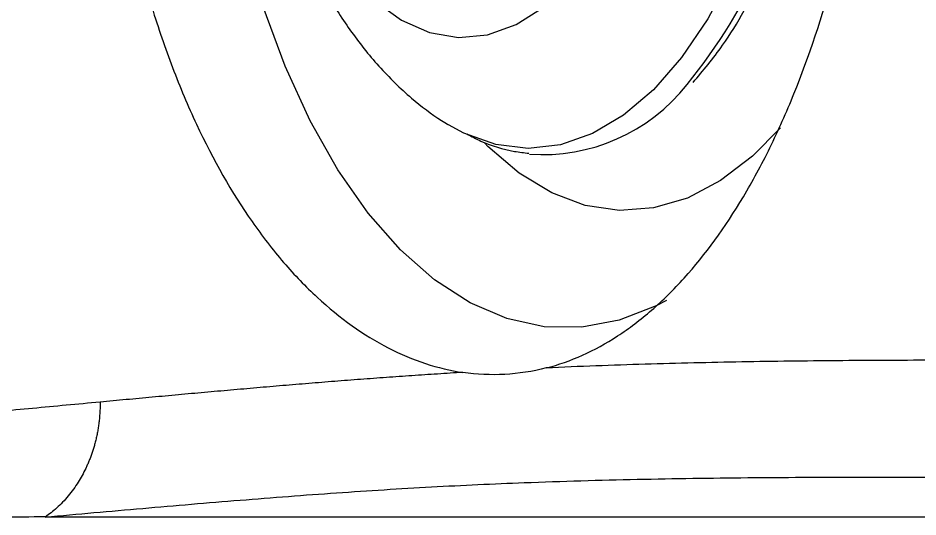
# Model space of a CAD drawing. Header units: inches. Extents: x 2 to 86, y -22 to 129.
# Drawn here: x 77.396 to 79.048, y 39.959 to 40.876 of the extents above; entities that cross this region are included whole.
import ezdxf

# ---------------------------------------------------------------- set-up
doc = ezdxf.new("R2010")
doc.units = ezdxf.units.IN
doc.header["$MEASUREMENT"] = 0
doc.layers.add('BDIM_CYAN', color=4, linetype='Continuous')

# ---------------------------------------------------------------- blocks, each defined once
blk = doc.blocks.new('2026 RHYTHM')
at = {"layer": 'BDIM_CYAN', "color": 3}
for p, q in [((75.8124, 39.694), (75.8085, 39.6964)), ((75.9918, 39.2472), (75.9918, 39.2472)), ((75.8389, 39.239), (75.8389, 39.239))]:
    blk.add_line(p, q, dxfattribs=at)
at = {"layer": 'BDIM_CYAN', "color": 3, "flags": 128}
for points in [[(76.2124, 39.3714), (76.1936, 39.3615), (76.1257, 39.3348), (76.057, 39.3219), (75.988, 39.323), (75.9195, 39.338), (75.8522, 39.3667), (75.7869, 39.4089), (75.7243, 39.4642), (75.6649, 39.5318), (75.6095, 39.6111), (75.5586, 39.7014), (75.5128, 39.8015), (75.4725, 39.9105)], [(75.6762, 39.9224), (75.726, 39.8861), (75.7779, 39.8632), (75.831, 39.8541), (75.8843, 39.8591), (75.9369, 39.8779), (75.9879, 39.9103)], [(76.4287, 40.2643), (76.4023, 40.1589), (76.3698, 40.0602), (76.3316, 39.9696), (76.2883, 39.8884), (76.2404, 39.8177), (76.1887, 39.7584), (76.1339, 39.7116), (76.0767, 39.6777), (76.0179, 39.6573), (75.9585, 39.6506), (75.8991, 39.6578), (75.8406, 39.6787), (75.8124, 39.694)], [(76.4218, 39.6884), (76.3707, 39.6363), (76.3119, 39.5913), (76.2511, 39.5594), (76.1889, 39.5411), (76.1261, 39.5365), (76.0635, 39.5457), (76.002, 39.5686), (75.9422, 39.605), (75.885, 39.6543), (75.8791, 39.6602)]]:
    blk.add_lwpolyline(points, dxfattribs=at)
at = {"layer": 'BDIM_CYAN', "color": 3}
for centre, radius, start, end in [((75.4229, 40.4396), 1.0657, 320.936, 350.2491), ((75.9857, 39.9756), 0.3364, 265.7696, 321.8858)]:
    blk.add_arc(centre, radius, start, end, dxfattribs=at)
for points, knots in [([(75.9918, 39.2472), (76.037, 39.2588), (76.0806, 39.2785), (76.144, 39.3198), (76.1648, 39.3356), (76.1955, 39.3622), (76.2056, 39.3716), (76.2257, 39.3914), (76.2355, 39.4017), (76.284, 39.4554), (76.3201, 39.5052), (76.3706, 39.59), (76.3869, 39.62), (76.418, 39.6835), (76.4327, 39.7166), (76.4743, 39.8194), (76.4986, 39.8927), (76.5248, 39.9905), (76.5298, 40.0103), (76.5394, 40.0507), (76.544, 40.0712), (76.557, 40.1328), (76.5646, 40.1745), (76.5846, 40.3013), (76.5941, 40.3881), (76.6009, 40.4994), (76.602, 40.5219), (76.6037, 40.5665), (76.6043, 40.5888), (76.6053, 40.6555), (76.605, 40.6999), (76.6023, 40.7883), (76.5999, 40.8323), (76.5949, 40.8982), (76.5929, 40.9201), (76.5885, 40.9638), (76.5861, 40.9857), (76.578, 41.0505), (76.5716, 41.093), (76.5606, 41.1557), (76.5566, 41.1764), (76.5483, 41.2174), (76.5439, 41.2378), (76.5207, 41.3379), (76.4987, 41.4131), (76.4608, 41.5185), (76.4472, 41.5524), (76.4257, 41.6014), (76.4182, 41.6175), (76.403, 41.6488), (76.3953, 41.664), (76.3557, 41.7378), (76.3214, 41.79), (76.2754, 41.8468), (76.2661, 41.8577), (76.247, 41.8786), (76.2373, 41.8887), (76.2078, 41.9174), (76.1877, 41.9345), (76.1265, 41.9799), (76.0842, 42.0022), (76.0183, 42.0237), (75.9959, 42.0289), (75.9512, 42.0349), (75.9287, 42.0359), (75.8611, 42.0327), (75.8158, 42.0225), (75.7476, 41.9945), (75.7251, 41.9831), (75.6809, 41.9566), (75.6591, 41.9414), (75.6162, 41.9071), (75.5951, 41.8881), (75.564, 41.8566), (75.5538, 41.8456), (75.5334, 41.8226), (75.5233, 41.8105), (75.474, 41.7486), (75.4373, 41.6927), (75.3866, 41.5994), (75.3705, 41.5667), (75.3473, 41.5153), (75.3397, 41.4977), (75.3251, 41.4621), (75.3181, 41.444), (75.284, 41.3522), (75.2606, 41.2748), (75.2361, 41.1728), (75.2315, 41.1522), (75.2227, 41.1104), (75.2185, 41.0891), (75.2068, 41.0252), (75.2001, 40.9823), (75.1832, 40.8523), (75.1762, 40.7643), (75.1729, 40.6526), (75.1725, 40.63), (75.1723, 40.5852), (75.1725, 40.5629), (75.1739, 40.4961), (75.1759, 40.452), (75.1821, 40.3645), (75.1862, 40.3211), (75.1942, 40.2565), (75.1971, 40.2351), (75.2035, 40.1924), (75.207, 40.1711), (75.2259, 40.0658), (75.245, 39.9857), (75.2798, 39.8718), (75.2924, 39.8349), (75.3197, 39.7632), (75.3344, 39.7283), (75.3807, 39.6291), (75.4148, 39.5694), (75.4705, 39.4895), (75.4899, 39.4644), (75.53, 39.4177), (75.5505, 39.3964), (75.6133, 39.3383), (75.6569, 39.3073), (75.7245, 39.2724), (75.7474, 39.2628), (75.7932, 39.2478), (75.816, 39.2424), (75.8389, 39.239)], [0, 0, 0, 0, 0.03125, 0.03125, 0.046875, 0.046875, 0.054687, 0.054687, 0.0625, 0.0625, 0.09375, 0.09375, 0.109375, 0.109375, 0.125, 0.125, 0.15625, 0.15625, 0.164062, 0.164062, 0.171875, 0.171875, 0.1875, 0.1875, 0.21875, 0.21875, 0.226562, 0.226562, 0.234375, 0.234375, 0.25, 0.25, 0.265625, 0.265625, 0.273437, 0.273437, 0.28125, 0.28125, 0.296875, 0.296875, 0.304687, 0.304687, 0.3125, 0.3125, 0.34375, 0.34375, 0.359375, 0.359375, 0.367187, 0.367187, 0.375, 0.375, 0.40625, 0.40625, 0.414062, 0.414062, 0.421875, 0.421875, 0.4375, 0.4375, 0.46875, 0.46875, 0.484375, 0.484375, 0.5, 0.5, 0.53125, 0.53125, 0.546875, 0.546875, 0.5625, 0.5625, 0.578125, 0.578125, 0.585937, 0.585937, 0.59375, 0.59375, 0.625, 0.625, 0.640625, 0.640625, 0.648437, 0.648437, 0.65625, 0.65625, 0.6875, 0.6875, 0.695312, 0.695312, 0.703125, 0.703125, 0.71875, 0.71875, 0.75, 0.75, 0.757812, 0.757812, 0.765625, 0.765625, 0.78125, 0.78125, 0.796875, 0.796875, 0.804687, 0.804687, 0.8125, 0.8125, 0.84375, 0.84375, 0.859375, 0.859375, 0.875, 0.875, 0.90625, 0.90625, 0.921875, 0.921875, 0.9375, 0.9375, 0.96875, 0.96875, 0.984375, 0.984375, 1, 1, 1, 1]), ([(75.424, 40.6416), (75.4243, 40.6041), (75.4248, 40.5511), (75.4304, 40.4735), (75.4374, 40.4076), (75.4493, 40.3306), (75.4657, 40.252), (75.4871, 40.1721), (75.5138, 40.0925), (75.5465, 40.0143), (75.5854, 39.9385), (75.6312, 39.8664), (75.6841, 39.7996), (75.7414, 39.7438), (75.7846, 39.7108), (75.8077, 39.697), (75.8116, 39.6947)], [0, 0, 0, 0, 0.095078, 0.133985, 0.198344, 0.264798, 0.335832, 0.409714, 0.486326, 0.565916, 0.64761, 0.731525, 0.818042, 0.907219, 0.984247, 1, 1, 1, 1]), ([(76.2613, 39.7715), (76.2798, 39.7934), (76.3131, 39.833), (76.3553, 39.9019), (76.3979, 39.9843), (76.4406, 40.0948), (76.4711, 40.1899), (76.481, 40.246), (76.4817, 40.2501)], [0, 0, 0, 0, 0.190728, 0.343755, 0.491301, 0.72695, 0.979926, 1, 1, 1, 1]), ([(75.8463, 39.677), (75.8548, 39.6725), (75.8825, 39.6581), (75.9211, 39.6459), (75.9513, 39.6426), (75.9602, 39.6416)], [0, 0, 0, 0, 0.238152, 0.774652, 1, 1, 1, 1]), ([(75.9918, 39.2472), (75.9666, 39.2406), (75.9411, 39.2367), (75.8902, 39.234), (75.8647, 39.2352), (75.8389, 39.239)], [0, 0, 0, 0, 0.5, 0.5, 1, 1, 1, 1]), ([(76.8684, 39.2615), (76.8401, 39.2615), (76.7834, 39.2615), (76.698, 39.2613), (76.6122, 39.2611), (76.5258, 39.2605), (76.4389, 39.2596), (76.3513, 39.2583), (76.2628, 39.2565), (76.1735, 39.2541), (76.0834, 39.2511), (76.0223, 39.2485), (75.9918, 39.2472)], [0, 0, 0, 0, 0.099963, 0.199947, 0.299945, 0.399952, 0.499963, 0.599976, 0.699988, 0.799998, 0.900003, 1, 1, 1, 1]), ([(75.8389, 39.239), (75.8234, 39.2381), (75.7924, 39.2361), (75.7455, 39.233), (75.6985, 39.2297), (75.6512, 39.2262), (75.6037, 39.2225), (75.5561, 39.2187), (75.5084, 39.2147), (75.4606, 39.2106), (75.4127, 39.2064), (75.3647, 39.2022), (75.3168, 39.1978), (75.2688, 39.1934), (75.2209, 39.189), (75.189, 39.186), (75.1731, 39.1845)], [0, 0, 0, 0, 0.071421, 0.142841, 0.214261, 0.285683, 0.357106, 0.428531, 0.499959, 0.57139, 0.642822, 0.714257, 0.785693, 0.857129, 0.928565, 1, 1, 1, 1]), ([(75.1731, 39.1845), (75.1524, 39.1825), (75.111, 39.1787), (75.0492, 39.1728), (74.9876, 39.1671), (74.9263, 39.1614), (74.8654, 39.1558), (74.805, 39.1504), (74.7451, 39.1451), (74.6857, 39.1401), (74.627, 39.1354), (74.569, 39.1309), (74.5117, 39.1268), (74.4553, 39.123), (74.3998, 39.1197), (74.3453, 39.1168), (74.2918, 39.1144), (74.2394, 39.1125), (74.1881, 39.1112), (74.155, 39.1108), (74.1385, 39.1106)], [0, 0, 0, 0, 0.0555556, 0.1111095, 0.1666621, 0.2222141, 0.2777666, 0.3333212, 0.3888794, 0.4444399, 0.4999999, 0.5555575, 0.6111114, 0.6666613, 0.722208, 0.7777534, 0.8333004, 0.8888532, 0.9444174, 1, 1, 1, 1]), ([(75.1731, 39.1845), (75.1731, 39.1812), (75.1731, 39.1748), (75.1726, 39.1652), (75.172, 39.1559), (75.171, 39.1468), (75.1698, 39.1379), (75.1683, 39.1293), (75.1666, 39.1209), (75.1647, 39.1127), (75.1626, 39.1048), (75.1603, 39.0972), (75.1579, 39.0898), (75.1553, 39.0826), (75.1526, 39.0757), (75.1497, 39.069), (75.1437, 39.056), (75.1329, 39.0361), (75.1182, 39.0158), (75.1045, 39.0004), (75.0939, 38.9902), (75.0833, 38.9811), (75.0761, 38.9759), (75.0725, 38.9733)], [0, 0, 0, 0, 0.03815, 0.075526, 0.112156, 0.148065, 0.183273, 0.217795, 0.251645, 0.284836, 0.317382, 0.3493, 0.380606, 0.411313, 0.441437, 0.470988, 0.499979, 0.616781, 0.750202, 0.816992, 0.88088, 0.941883, 1, 1, 1, 1]), ([(75.0725, 38.9733), (75.1023, 38.976), (75.1618, 38.9814), (75.2513, 38.9893), (75.3407, 38.997), (75.43, 39.0044), (75.5188, 39.0114), (75.6071, 39.0179), (75.6947, 39.0237), (75.7813, 39.0288), (75.8668, 39.0331), (75.9937, 39.0384), (76.1596, 39.0432), (76.3622, 39.046), (76.5614, 39.0468), (76.6924, 39.0466), (76.7579, 39.0465)], [0, 0, 0, 0, 0.050001, 0.100002, 0.150001, 0.199997, 0.249989, 0.299979, 0.349968, 0.399958, 0.449953, 0.499949, 0.624946, 0.74996, 0.87498, 1, 1, 1, 1]), ([(75.0725, 38.9734), (75.0454, 38.9734), (74.9912, 38.9733), (74.9104, 38.9733), (74.83, 38.9733), (74.75, 38.9733), (74.6706, 38.9733), (74.5916, 38.9733), (74.5132, 38.9733), (74.4353, 38.9733), (74.3581, 38.9733), (74.2816, 38.9733), (74.2057, 38.9733), (74.1557, 38.9733), (74.1307, 38.9733)], [0, 0, 0, 0, 0.083174, 0.166378, 0.24961, 0.332871, 0.416161, 0.499478, 0.582824, 0.666199, 0.749603, 0.833037, 0.916502, 1, 1, 1, 1]), ([(78.1708, 38.9733), (78.0645, 38.9733), (77.6708, 38.9733), (76.9391, 38.9733), (76.0809, 38.9733), (75.4572, 38.9733), (75.1596, 38.9733), (75.0725, 38.9733)], [0.1977433, 0.1977433, 0.1977433, 0.1977433, 0.2697046, 0.4572046, 0.6447046, 0.7697046, 0.8219613, 0.8219613, 0.8219613, 0.8219613])]:
    blk.add_open_spline(points, degree=3, knots=knots, dxfattribs=at)

msp = doc.modelspace()

# ---------------------------------------------------------------- block references
msp.add_blockref('2026 RHYTHM', (2.3733, 0.9854))

doc.saveas('drawing.dxf')
